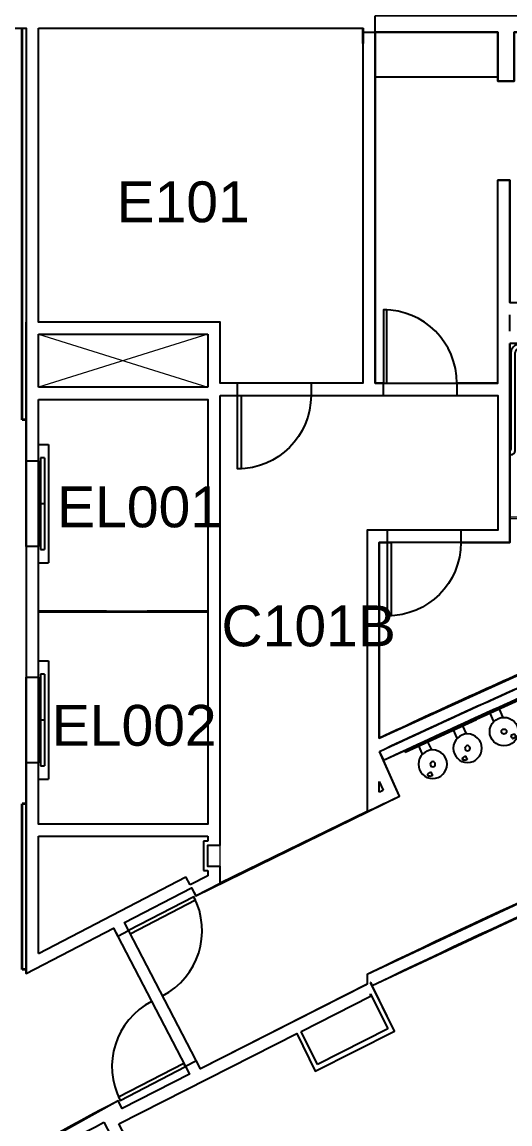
# Model space of a CAD drawing. Header units: inches. Extents: x -60 to 4824, y -1448 to 1233.
# Drawn here: x 1282 to 1521, y -537 to 3 of the extents above; entities that cross this region are included whole.
import ezdxf

# ---------------------------------------------------------------- set-up
doc = ezdxf.new("R2010")
doc.units = ezdxf.units.IN
doc.header["$LTSCALE"] = 96
doc.header["$MEASUREMENT"] = 0
doc.header["$PDMODE"] = 1
doc.header["$PDSIZE"] = -2
for name, color, linetype, lineweight in [('A-Anno-Note', 3, 'Continuous', 25), ('A-ELEV-1', 1, 'Continuous', 5), ('A-EQPM-FIXD', 2, 'Continuous', 13), ('A-FLOR-CASE', 3, 'Continuous', 25), ('A-FLOR-FIXT', 3, 'Continuous', 25), ('A-FLOR-TPTN', 4, 'Continuous', 18), ('A-WALL-INTR', 4, 'Continuous', 35)]:
    doc.layers.add(name, color=color, linetype=linetype, lineweight=lineweight)
for name, color, linetype in [('A-DOOR', 4, 'Continuous'), ('A-FLOR-EVTR', 3, 'Continuous'), ('A-FLOR-EVTR-2', 2, 'Continuous'), ('A-GLAZ', 3, 'Continuous'), ('A-WALL', 5, 'Continuous'), ('POLYGONS', 1, 'Continuous')]:
    doc.layers.add(name, color=color, linetype=linetype)
doc.styles.get("Standard").update_dxf_attribs({"font": 'arial.ttf'})

# ---------------------------------------------------------------- blocks, each defined once
blk = doc.blocks.new('GBP01')
for p, q in [((-55.5, -1), (-55.5, -1.5)), ((-53.3, -1), (-55.5, -1)), ((-53.5, -3.5), (-5.5, -3.5)), ((-53.3, -1.125), (-53.3, -1)), ((-5.5, -1.5), (-52.925, -1.5)), ((-3.5, -5.5), (-3.5, -35.5)), ((-1.5, -35.125), (-1.5, -5.5)), ((-1.5, -37.5), (-1, -37.5)), ((-1, -35.5), (-1.125, -35.5)), ((-1, -37.5), (-1, -35.5))]:
    blk.add_line(p, q)
for centre, radius, start, end in [((-53.5, -1.5), 2, 180.00001, 270.00001), ((-52.925, -1.125), 0.375, 180.00001, 270.00001), ((-5.5, -5.5), 4, 0.00001, 90), ((-5.5, -5.5), 2, 0.00001, 90), ((-1.5, -35.5), 2, 180.00001, 270.00001), ((-1.125, -35.125), 0.375, 180.00001, 270.00001)]:
    blk.add_arc(centre, radius, start, end)
blk.add_point((0, 0))
blk = doc.blocks.new('$ELKAYEDFPBM117C')
at = {"layer": 'A-FLOR-FIXT'}
for p, q in [((-19.25, -1), (-19.25, 0)), ((19.25, -1), (19.25, 0)), ((19.25, -1), (-19.25, -1)), ((-11.88, -5.46), (-11.88, -1)), ((-6.88, -5.46), (-6.88, -1)), ((6.88, -5.46), (6.88, -1)), ((11.88, -5.46), (11.88, -1)), ((-7.02, -16.66), (-7.02, -15.34)), ((-5.68, -15.25), (-6.73, -15.09)), ((11.73, -16.66), (11.73, -15.34)), ((13.07, -15.25), (12.02, -15.09)), ((-5.68, -16.75), (-6.73, -16.91)), ((13.07, -16.75), (12.02, -16.91))]:
    blk.add_line(p, q, dxfattribs=at)
for centre, radius in [((-9.38, -12), 7), ((9.38, -12), 7), ((-9.38, -12), 1.25), ((9.38, -12), 1.25)]:
    blk.add_circle(centre, radius, dxfattribs=at)
for centre, radius, start, end in [((-6.77, -15.34), 0.25, 81.3185, 180), ((-5.68, -16), 0.75, 269.997, 90), ((11.98, -15.34), 0.25, 81.3185, 180), ((13.07, -16), 0.75, 269.997, 90), ((-6.77, -16.66), 0.25, 180, 278.6819), ((11.98, -16.66), 0.25, 180, 278.6819)]:
    blk.add_arc(centre, radius, start, end, dxfattribs=at)
blk = doc.blocks.new('*U414')
at = {"linetype": 'ByBlock', "lineweight": -2}
for p, q in [((0, 0), (0, -6)), ((0, 0), (68, 0)), ((212, 0), (68, 0)), ((0, -6), (30, -6)), ((36, -6), (62, -6)), ((68, -6), (212, -6))]:
    blk.add_line(p, q, dxfattribs=at)
at = {"lineweight": -2}
for p, q in [((0, 0), (0, -6)), ((0, 0), (68, 0)), ((212, 0), (68, 0)), ((0, -6), (30, -6)), ((36, -6), (62, -6)), ((68, -6), (212, -6))]:
    blk.add_line(p, q, dxfattribs=at)
blk = doc.blocks.new('*U333')
at = {"linetype": 'ByBlock', "lineweight": -2}
for p, q in [((278.98, 3), (-6.01, 3)), ((302.98, 3), (284.98, 3)), ((0.01, -3), (298.85, -3))]:
    blk.add_line(p, q, dxfattribs=at)
at = {"lineweight": -2}
for p, q in [((278.98, 3), (-6.01, 3)), ((302.98, 3), (284.98, 3)), ((0.01, -3), (298.85, -3))]:
    blk.add_line(p, q, dxfattribs=at)
blk = doc.blocks.new('*U144')
at = {"linetype": 'ByBlock', "lineweight": -2}
for p, q in [((-6.76, 0), (96.49, 0)), ((96.49, -6), (96.49, 0)), ((3.12, -6), (60.49, -6)), ((66.49, -6), (96.49, -6))]:
    blk.add_line(p, q, dxfattribs=at)
at = {"lineweight": -2}
for p, q in [((-6.76, 0), (96.49, 0)), ((96.49, -6), (96.49, 0)), ((3.12, -6), (60.49, -6)), ((66.49, -6), (96.49, -6))]:
    blk.add_line(p, q, dxfattribs=at)
blk = doc.blocks.new('*U145')
at = {"linetype": 'ByBlock', "lineweight": -2}
for p, q in [((0, 0), (0, -6)), ((64, 0), (0, 0)), ((64, -6), (64, 0)), ((0, -6), (64, -6))]:
    blk.add_line(p, q, dxfattribs=at)
at = {"lineweight": -2}
for p, q in [((0, 0), (0, -6)), ((64, 0), (0, 0)), ((64, -6), (64, 0)), ((0, -6), (64, -6))]:
    blk.add_line(p, q, dxfattribs=at)
blk = doc.blocks.new('*U146')
at = {"linetype": 'ByBlock', "lineweight": -2}
for p, q in [((72, 0), (6, 0)), ((78, 0), (177.5, 0)), ((177.5, -6), (177.5, 0)), ((0, -6), (97.5, -6)), ((103.5, -6), (111.5, -6)), ((117.5, -6), (177.5, -6))]:
    blk.add_line(p, q, dxfattribs=at)
at = {"lineweight": -2}
for p, q in [((72, 0), (6, 0)), ((78, 0), (177.5, 0)), ((177.5, -6), (177.5, 0)), ((0, -6), (97.5, -6)), ((103.5, -6), (111.5, -6)), ((117.5, -6), (177.5, -6))]:
    blk.add_line(p, q, dxfattribs=at)
blk = doc.blocks.new('*U149')
at = {"linetype": 'ByBlock', "lineweight": -2, "extrusion": (0, 0, -1)}
blk.add_arc((0, 3634.04), 3634.04, 268.38102, 269.9527, dxfattribs=at)
at = {"lineweight": -2, "extrusion": (0, 0, -1)}
blk.add_arc((0, 3634.04), 3634.04, 268.38102, 269.9527, dxfattribs=at)
at = {"linetype": 'ByBlock', "lineweight": -2}
blk.add_arc((0, 3634.04), 3640.04, 270.0477, 271.57602, dxfattribs=at)
at = {"lineweight": -2}
blk.add_arc((0, 3634.04), 3640.04, 270.0477, 271.57602, dxfattribs=at)
blk = doc.blocks.new('*U150')
at = {"linetype": 'ByBlock', "lineweight": -2}
for p, q in [((89, 0), (6, 0)), ((6, -6), (89, -6))]:
    blk.add_line(p, q, dxfattribs=at)
at = {"lineweight": -2}
for p, q in [((89, 0), (6, 0)), ((6, -6), (89, -6))]:
    blk.add_line(p, q, dxfattribs=at)
blk = doc.blocks.new('*U151')
at = {"linetype": 'ByBlock', "lineweight": -2}
for p, q in [((18, 0), (-6, 0)), ((18, -6), (18, 0)), ((54, 0), (54, -6)), ((58, 0), (54, 0)), ((0, -6), (18, -6)), ((54, -6), (64, -6))]:
    blk.add_line(p, q, dxfattribs=at)
at = {"lineweight": -2}
for p, q in [((18, 0), (-6, 0)), ((18, -6), (18, 0)), ((54, 0), (54, -6)), ((58, 0), (54, 0)), ((0, -6), (18, -6)), ((54, -6), (64, -6))]:
    blk.add_line(p, q, dxfattribs=at)
blk = doc.blocks.new('*U152')
at = {"linetype": 'ByBlock', "lineweight": -2}
for p, q in [((137.87, 0), (0, 0)), ((9.48, -6), (14.79, -6)), ((35.94, -6), (131.87, -6))]:
    blk.add_line(p, q, dxfattribs=at)
at = {"lineweight": -2}
for p, q in [((137.87, 0), (0, 0)), ((9.48, -6), (14.79, -6)), ((35.94, -6), (131.87, -6))]:
    blk.add_line(p, q, dxfattribs=at)
blk = doc.blocks.new('*U153')
at = {"linetype": 'ByBlock', "lineweight": -2}
for p, q in [((0, 0), (0, -8)), ((24, 0), (0, 0)), ((0, -8), (24, -8))]:
    blk.add_line(p, q, dxfattribs=at)
at = {"lineweight": -2}
for p, q in [((0, 0), (0, -8)), ((24, 0), (0, 0)), ((0, -8), (24, -8))]:
    blk.add_line(p, q, dxfattribs=at)
blk = doc.blocks.new('*U157')
at = {"linetype": 'ByBlock', "lineweight": -2}
for p, q in [((180, 0), (6, 0)), ((6, -6), (186, -6))]:
    blk.add_line(p, q, dxfattribs=at)
at = {"lineweight": -2}
for p, q in [((180, 0), (6, 0)), ((6, -6), (186, -6))]:
    blk.add_line(p, q, dxfattribs=at)
blk = doc.blocks.new('*U177')
at = {"linetype": 'ByBlock', "lineweight": -2}
blk.add_line((0, 0), (0, -6), dxfattribs=at)
at = {"lineweight": -2}
blk.add_line((0, 0), (0, -6), dxfattribs=at)
at = {"linetype": 'ByBlock', "lineweight": -2, "extrusion": (0, 0, -1)}
for start, end in [(269.95484, 270), (269.74572, 269.95484)]:
    blk.add_arc((0, 3972), 3972, start, end, dxfattribs=at)
at = {"lineweight": -2, "extrusion": (0, 0, -1)}
for start, end in [(269.95484, 270), (269.74572, 269.95484)]:
    blk.add_arc((0, 3972), 3972, start, end, dxfattribs=at)
at = {"linetype": 'ByBlock', "lineweight": -2}
for start, end in [(270, 270.00012), (270.08656, 270.11766)]:
    blk.add_arc((0, 3972), 3978, start, end, dxfattribs=at)
at = {"lineweight": -2}
for start, end in [(270, 270.00012), (270.08656, 270.11766)]:
    blk.add_arc((0, 3972), 3978, start, end, dxfattribs=at)
blk = doc.blocks.new('*U390')
at = {"linetype": 'ByBlock', "lineweight": -2}
for p, q in [((20, 0), (0, 0)), ((20, -6), (20, 0)), ((56, 0), (56, -6)), ((91.44, 0), (56, 0)), ((91.44, -6), (91.44, 0)), ((127.44, 0), (127.44, -6)), ((136, 0), (127.44, 0)), ((0, -6), (20, -6)), ((56, -6), (60, -6)), ((66, -6), (91.44, -6)), ((127.44, -6), (136, -6))]:
    blk.add_line(p, q, dxfattribs=at)
at = {"lineweight": -2}
for p, q in [((20, 0), (0, 0)), ((20, -6), (20, 0)), ((56, 0), (56, -6)), ((91.44, 0), (56, 0)), ((91.44, -6), (91.44, 0)), ((127.44, 0), (127.44, -6)), ((136, 0), (127.44, 0)), ((0, -6), (20, -6)), ((56, -6), (60, -6)), ((66, -6), (91.44, -6)), ((127.44, -6), (136, -6))]:
    blk.add_line(p, q, dxfattribs=at)
blk = doc.blocks.new('*U391')
at = {"linetype": 'ByBlock', "lineweight": -2}
for p, q in [((89, 6), (6, 6)), ((0, 0), (89, 0))]:
    blk.add_line(p, q, dxfattribs=at)
at = {"lineweight": -2}
for p, q in [((89, 6), (6, 6)), ((0, 0), (89, 0))]:
    blk.add_line(p, q, dxfattribs=at)
blk = doc.blocks.new('*U392')
at = {"linetype": 'ByBlock', "lineweight": -2}
for p, q in [((83, 0), (0, 0)), ((0, -6), (83, -6))]:
    blk.add_line(p, q, dxfattribs=at)
at = {"lineweight": -2}
for p, q in [((83, 0), (0, 0)), ((0, -6), (83, -6))]:
    blk.add_line(p, q, dxfattribs=at)
blk = doc.blocks.new('*U393')
at = {"linetype": 'ByBlock', "lineweight": -2}
for p, q in [((30, 0), (0, 0)), ((256.35, 0), (36, 0)), ((6, -6), (32, -6)), ((38, -6), (246, -6)), ((252, -6), (254.35, -6))]:
    blk.add_line(p, q, dxfattribs=at)
at = {"lineweight": -2}
for p, q in [((30, 0), (0, 0)), ((256.35, 0), (36, 0)), ((6, -6), (32, -6)), ((38, -6), (246, -6)), ((252, -6), (254.35, -6))]:
    blk.add_line(p, q, dxfattribs=at)
blk = doc.blocks.new('*U449')
at = {"linetype": 'ByBlock', "lineweight": -2}
for p, q in [((38.59, 1.25), (0.01, 1.25)), ((-2.51, -1.25), (41.06, -1.25))]:
    blk.add_line(p, q, dxfattribs=at)
at = {"lineweight": -2}
for p, q in [((38.59, 1.25), (0.01, 1.25)), ((-2.51, -1.25), (41.06, -1.25))]:
    blk.add_line(p, q, dxfattribs=at)
blk = doc.blocks.new('*U450')
at = {"linetype": 'ByBlock', "lineweight": -2}
for p, q in [((24.06, 0), (6, 0)), ((6.02, -2.5), (26.58, -2.5))]:
    blk.add_line(p, q, dxfattribs=at)
at = {"lineweight": -2}
for p, q in [((24.06, 0), (6, 0)), ((6.02, -2.5), (26.58, -2.5))]:
    blk.add_line(p, q, dxfattribs=at)
blk = doc.blocks.new('*U465')
at = {"linetype": 'ByBlock', "lineweight": -2}
for p, q in [((159, 0), (0, 0)), ((167, 0), (165, 0))]:
    blk.add_line(p, q, dxfattribs=at)
at = {"lineweight": -2}
for p, q in [((159, 0), (0, 0)), ((167, 0), (165, 0))]:
    blk.add_line(p, q, dxfattribs=at)
blk = doc.blocks.new('*U466')
at = {"linetype": 'ByBlock', "lineweight": -2}
for p, q in [((186, 0), (0, 0)), ((260, 0), (194, 0)), ((260, -2), (260, 0)), ((0, -8), (49, -8)), ((55, -8), (254, -8))]:
    blk.add_line(p, q, dxfattribs=at)
at = {"lineweight": -2}
for p, q in [((186, 0), (0, 0)), ((260, 0), (194, 0)), ((260, -2), (260, 0)), ((0, -8), (49, -8)), ((55, -8), (254, -8))]:
    blk.add_line(p, q, dxfattribs=at)
blk = doc.blocks.new('*U57')
at = {"linetype": 'ByBlock', "lineweight": -2}
for p, q in [((10.74, 3), (5.94, 3)), ((6.06, -3), (24.01, -3))]:
    blk.add_line(p, q, dxfattribs=at)
at = {"lineweight": -2}
for p, q in [((10.74, 3), (5.94, 3)), ((6.06, -3), (24.01, -3))]:
    blk.add_line(p, q, dxfattribs=at)
blk = doc.blocks.new('*U81')
at = {"linetype": 'ByBlock', "lineweight": -2}
for p, q in [((4.25, 0), (0, 0)), ((4.25, -6), (4.25, 0)), ((76.21, 0), (76.21, -6)), ((80.71, 0), (76.21, 0)), ((-0.06, -6), (4.25, -6)), ((76.21, -6), (80.71, -6))]:
    blk.add_line(p, q, dxfattribs=at)
at = {"lineweight": -2}
for p, q in [((4.25, 0), (0, 0)), ((4.25, -6), (4.25, 0)), ((76.21, 0), (76.21, -6)), ((80.71, 0), (76.21, 0)), ((-0.06, -6), (4.25, -6)), ((76.21, -6), (80.71, -6))]:
    blk.add_line(p, q, dxfattribs=at)
blk = doc.blocks.new('*U82')
at = {"linetype": 'ByBlock', "lineweight": -2}
for p, q in [((0, -1.75), (0, -6)), ((163.88, -2.56), (165.13, -2.5))]:
    blk.add_line(p, q, dxfattribs=at)
at = {"lineweight": -2}
for p, q in [((0, -1.75), (0, -6)), ((163.88, -2.56), (165.13, -2.5))]:
    blk.add_line(p, q, dxfattribs=at)
at = {"linetype": 'ByBlock', "lineweight": -2, "extrusion": (0, 0, -1)}
blk.add_arc((0, 3894), 3894, 267.61002, 269.83829, dxfattribs=at)
at = {"lineweight": -2, "extrusion": (0, 0, -1)}
blk.add_arc((0, 3894), 3894, 267.61002, 269.83829, dxfattribs=at)
at = {"linetype": 'ByBlock', "lineweight": -2}
blk.add_arc((0, 3894), 3900, 270, 272.40837, dxfattribs=at)
at = {"lineweight": -2}
blk.add_arc((0, 3894), 3900, 270, 272.40837, dxfattribs=at)
blk = doc.blocks.new('*U83')
at = {"linetype": 'ByBlock', "lineweight": -2}
for p, q in [((133.99, 0), (43, 0)), ((37, 0), (-0.01, 0)), ((133.44, -6), (133.94, -5.02)), ((-4.91, -6), (92.86, -6)), ((95.36, -6), (133.44, -6))]:
    blk.add_line(p, q, dxfattribs=at)
at = {"lineweight": -2}
for p, q in [((133.99, 0), (43, 0)), ((37, 0), (-0.01, 0)), ((133.44, -6), (133.94, -5.02)), ((-4.91, -6), (92.86, -6)), ((95.36, -6), (133.44, -6))]:
    blk.add_line(p, q, dxfattribs=at)
blk = doc.blocks.new('*U84')
at = {"linetype": 'ByBlock', "lineweight": -2}
for p, q in [((6.76, 0), (88.12, 0)), ((88.12, -4.5), (88.12, 0)), ((-3.12, -6), (45.12, -6)), ((51.12, -6), (88.12, -6))]:
    blk.add_line(p, q, dxfattribs=at)
at = {"lineweight": -2}
for p, q in [((6.76, 0), (88.12, 0)), ((88.12, -4.5), (88.12, 0)), ((-3.12, -6), (45.12, -6)), ((51.12, -6), (88.12, -6))]:
    blk.add_line(p, q, dxfattribs=at)
blk = doc.blocks.new('*U85')
at = {"linetype": 'ByBlock', "lineweight": -2}
for p, q in [((9.82, 0), (0, 0)), ((0, -1.5), (0, -6)), ((0, -6), (13.47, -6))]:
    blk.add_line(p, q, dxfattribs=at)
at = {"lineweight": -2}
for p, q in [((9.82, 0), (0, 0)), ((0, -1.5), (0, -6)), ((0, -6), (13.47, -6))]:
    blk.add_line(p, q, dxfattribs=at)
blk = doc.blocks.new('*U86')
at = {"linetype": 'ByBlock', "lineweight": -2}
for p, q in [((10.5, 0), (0, 0)), ((-2, -2), (12.5, -2))]:
    blk.add_line(p, q, dxfattribs=at)
at = {"lineweight": -2}
for p, q in [((10.5, 0), (0, 0)), ((-2, -2), (12.5, -2))]:
    blk.add_line(p, q, dxfattribs=at)
blk = doc.blocks.new('*U87')
at = {"linetype": 'ByBlock', "lineweight": -2}
for p, q in [((0.04, 2), (-2, 2)), ((0, 0), (6.04, 0))]:
    blk.add_line(p, q, dxfattribs=at)
at = {"lineweight": -2}
for p, q in [((0.04, 2), (-2, 2)), ((0, 0), (6.04, 0))]:
    blk.add_line(p, q, dxfattribs=at)
blk = doc.blocks.new('*U88')
at = {"linetype": 'ByBlock', "lineweight": -2}
for p, q in [((6.04, 0), (0, 0)), ((-2, -2), (0.04, -2))]:
    blk.add_line(p, q, dxfattribs=at)
at = {"lineweight": -2}
for p, q in [((6.04, 0), (0, 0)), ((-2, -2), (0.04, -2))]:
    blk.add_line(p, q, dxfattribs=at)
blk = doc.blocks.new('*U89')
at = {"linetype": 'ByBlock', "lineweight": -2}
for p, q in [((8.15, 0), (0, 0)), ((2, -6), (4.5, -6))]:
    blk.add_line(p, q, dxfattribs=at)
at = {"lineweight": -2}
for p, q in [((8.15, 0), (0, 0)), ((2, -6), (4.5, -6))]:
    blk.add_line(p, q, dxfattribs=at)
blk = doc.blocks.new('*U90')
at = {"linetype": 'ByBlock', "lineweight": -2}
for p, q in [((26.57, 0), (0, 0)), ((0, 0), (0, -0.19)), ((0, -1.92), (0, -2.5)), ((0, -2.5), (0.02, -2.5)), ((5.04, -2.5), (24.09, -2.5))]:
    blk.add_line(p, q, dxfattribs=at)
at = {"lineweight": -2}
for p, q in [((26.57, 0), (0, 0)), ((0, 0), (0, -0.19)), ((0, -1.92), (0, -2.5)), ((0, -2.5), (0.02, -2.5)), ((5.04, -2.5), (24.09, -2.5))]:
    blk.add_line(p, q, dxfattribs=at)
blk = doc.blocks.new('*U99')
at = {"linetype": 'ByBlock', "lineweight": -2}
for p, q in [((276.25, 9.79), (273.57, 9.6)), ((276.39, 8.05), (276.25, 9.79)), ((276.59, 8.07), (276.39, 8.05)), ((276.54, 3.8), (278.31, 8.21)), ((0, 0), (0, -6)), ((16.19, -5.97), (16.14, 0.03)), ((52.14, 0.35), (52.19, -5.65)), ((273.99, 3.62), (276.54, 3.8))]:
    blk.add_line(p, q, dxfattribs=at)
at = {"lineweight": -2}
for p, q in [((276.25, 9.79), (273.57, 9.6)), ((276.39, 8.05), (276.25, 9.79)), ((276.59, 8.07), (276.39, 8.05)), ((276.54, 3.8), (278.31, 8.21)), ((0, 0), (0, -6)), ((16.19, -5.97), (16.14, 0.03)), ((52.14, 0.35), (52.19, -5.65)), ((273.99, 3.62), (276.54, 3.8))]:
    blk.add_line(p, q, dxfattribs=at)
at = {"linetype": 'ByBlock', "lineweight": -2, "extrusion": (0, 0, -1)}
for start, end in [(265.97903, 269.23427), (269.76297, 270)]:
    blk.add_arc((0, 3901.35), 3901.35, start, end, dxfattribs=at)
at = {"lineweight": -2, "extrusion": (0, 0, -1)}
for start, end in [(265.97903, 269.23427), (269.76297, 270)]:
    blk.add_arc((0, 3901.35), 3901.35, start, end, dxfattribs=at)
at = {"linetype": 'ByBlock', "lineweight": -2}
for start, end in [(270.76533, 274.02097), (270, 270.23744)]:
    blk.add_arc((0, 3901.35), 3907.35, start, end, dxfattribs=at)
at = {"lineweight": -2}
for start, end in [(270.76533, 274.02097), (270, 270.23744)]:
    blk.add_arc((0, 3901.35), 3907.35, start, end, dxfattribs=at)
blk = doc.blocks.new('*U100')
at = {"linetype": 'ByBlock', "lineweight": -2}
for p, q in [((0, 0), (0, -4.62)), ((99.75, -3.26), (99.63, 1.37))]:
    blk.add_line(p, q, dxfattribs=at)
at = {"lineweight": -2}
for p, q in [((0, 0), (0, -4.62)), ((99.75, -3.26), (99.63, 1.37))]:
    blk.add_line(p, q, dxfattribs=at)
at = {"linetype": 'ByBlock', "lineweight": -2, "extrusion": (0, 0, -1)}
blk.add_arc((0, 3628.04), 3628.04, 268.42643, 270, dxfattribs=at)
at = {"lineweight": -2, "extrusion": (0, 0, -1)}
blk.add_arc((0, 3628.04), 3628.04, 268.42643, 270, dxfattribs=at)
at = {"linetype": 'ByBlock', "lineweight": -2}
blk.add_arc((0, 3628.04), 3632.66, 270, 271.57357, dxfattribs=at)
at = {"lineweight": -2}
blk.add_arc((0, 3628.04), 3632.66, 270, 271.57357, dxfattribs=at)

msp = doc.modelspace()

# ---------------------------------------------------------------- linework, layer by layer
at = {"layer": 'A-DOOR', "linetype": 'ByBlock', "lineweight": -2}
for points in [[(1459, -174), (1460.75, -174), (1460.75, -138), (1459, -138)], [(1387.56, -180), (1389.31, -180), (1389.31, -216), (1387.56, -216)], [(1461, -252), (1462.75, -252), (1462.75, -288), (1461, -288)], [(1334.21, -442.25), (1335.02, -443.8), (1366.97, -427.21), (1366.16, -425.66)], [(1362.05, -508.88), (1361.24, -507.33), (1329.29, -523.92), (1330.1, -525.47)]]:
    msp.add_lwpolyline(points, close=True, dxfattribs=at)
for centre, start, end in [((1459, -174), 0, 90), ((1334.21, -442.25), 297.4394, 27.4394), ((1362.05, -508.88), 117.4394, 207.4394)]:
    msp.add_arc(centre, 36, start, end, dxfattribs=at)
at = {"layer": 'A-DOOR', "linetype": 'ByBlock', "lineweight": -2, "extrusion": (0, 0, -1)}
for centre in [(-1387.56, -180), (-1461, -252)]:
    msp.add_arc(centre, 36, 180, 270, dxfattribs=at)
at = {"layer": 'A-ELEV-1'}
for points in [[(1373, -150), (1290, -176)], [(1290, -150), (1373, -176)]]:
    msp.add_lwpolyline(points, dxfattribs=at)
at = {"layer": 'A-EQPM-FIXD'}
msp.add_line((1378.96, -400.35), (1378.96, -410.85), dxfattribs=at)
at = {"layer": 'A-FLOR-CASE'}
msp.add_lwpolyline([(1515, -24), (1455, -24)], dxfattribs=at)
at = {"layer": 'A-FLOR-EVTR'}
for p, q in [((1290, -204), (1295, -204)), ((1295, -204), (1295, -262)), ((1291, -210.5), (1291, -255.5)), ((1293, -210.5), (1291, -210.5)), ((1293, -210.5), (1293, -255.5)), ((1291, -233), (1293, -233)), ((1291, -255.5), (1293, -255.5)), ((1290, -262), (1295, -262)), ((1290, -310), (1295, -310)), ((1295, -310), (1295, -368)), ((1291, -316.5), (1291, -361.5)), ((1293, -316.5), (1291, -316.5)), ((1293, -316.5), (1293, -361.5)), ((1291, -339), (1293, -339)), ((1291, -361.5), (1293, -361.5)), ((1290, -368), (1295, -368))]:
    msp.add_line(p, q, dxfattribs=at)
for points in [[(1284, -254), (1284, -212)], [(1290, -212), (1290, -254)], [(1284, -360), (1284, -318)], [(1290, -318), (1290, -360)]]:
    msp.add_lwpolyline(points, dxfattribs=at)
at = {"layer": 'A-FLOR-EVTR-2'}
for p, q in [((1323.37, -285.75), (1290, -285.75)), ((1373, -285.75), (1343.37, -285.75)), ((1323.37, -286.25), (1290, -286.25)), ((1373, -286.25), (1343.37, -286.25))]:
    msp.add_line(p, q, dxfattribs=at)
at = {"layer": 'A-FLOR-TPTN'}
msp.add_lwpolyline([(1521, -239.5), (1543, -239.5), (1543, -240.5), (1521, -240.5)], dxfattribs=at)
at = {"layer": 'A-GLAZ'}
msp.add_arc((3154.56, -3972), 3558, 87.0644, 122.41203, dxfattribs=at)
at = {"layer": 'A-WALL-INTR'}
msp.add_line((1449, 0), (1449, -7.5), dxfattribs=at)
for points in [[(1282, -192), (1282, 0)], [(1284, -192), (1282, -192)], [(1284, -380.07), (1282, -380.07)], [(1282, -461.25), (1282, -380.07)], [(1284, -461.25), (1282, -461.25)]]:
    msp.add_lwpolyline(points, dxfattribs=at)
at = {"layer": 'POLYGONS', "elevation": 0}
for points in [[(551, 0), (1284, 0), (1284, -463.25), (1326.81, -441.02), (1364.01, -512.65), (1331, -529.4), (1329.01, -525.65), (1184.72, -606.03), (1196.82, -626.76), (1145.08, -657.58), (1095.73, -688.01), (1044.55, -720.66), (1019.75, -736.89), (1001.48, -749.02), (988.02, -729.14), (966.45, -743.66), (855.93, -821.43)], [(1962.36, -258.71), (1832.39, -302.97), (1704.06, -351.77), (1655.74, -371.51), (1553.87, -415.62), (1451, -463.74), (1451, -468.49), (1369.36, -509.94), (1332.14, -438.25), (1364.97, -421.2), (1367.05, -425.2), (1466.94, -376.35), (1458.99, -358.74), (1549.69, -317.49), (1559.6, -339.8), (1636.94, -306.93), (1712.15, -276.79), (1736.42, -267.44), (1940.41, -195.93)]]:
    msp.add_lwpolyline(points, dxfattribs=at)
for points in [[(1290, 0), (1449, 0), (1449, -174), (1379, -174), (1379, -144), (1290, -144)], [(1905, 0), (1757, 0), (1757, -26), (1709, -26), (1709, -2), (1523, -2), (1523, -26), (1515, -26), (1515, -2), (1455, -2), (1455, -174), (1515, -174), (1515, -74.5), (1521, -74.5), (1521, -134.5), (1905, -134.5)], [(1521, -154.5), (1521, -252), (1457, -252), (1457, -347.94), (1550.85, -305.27), (1562.16, -330.77), (1706.41, -271.24), (1696.74, -249.44), (1725.96, -236.63), (1736.82, -260.87), (1782.25, -243.89), (1776.75, -228.86), (1784.26, -226.11), (1789.76, -241.15), (1893, -205.12), (1893, -154.5)], [(1290, -182), (1373, -182), (1373, -286.25), (1290, -286.25)], [(1379, -180), (1515, -180), (1515, -246), (1451, -246), (1451, -383.87), (1379, -418.99), (1379, -410.85), (1372.96, -410.85), (1372.96, -400.35), (1379, -400.35)], [(1290, -285.75), (1373, -285.75), (1373, -390), (1290, -390)], [(1329.35, -536.97), (1416.53, -492.73), (1425.66, -511.14), (1464.52, -491.44), (1453.5, -469.19), (1556.32, -421.1), (1658.02, -377.05), (1695.04, -361.87), (1817.56, -665.59), (1759.82, -689.53), (1704.93, -713.4), (1648.63, -739.03), (1596.38, -763.89), (1553.09, -784.71), (1542.23, -763.31), (1519.35, -774.9), (1530.19, -796.31), (1490.79, -816.65), (1479.63, -795.53), (1468.76, -801.3)]]:
    msp.add_lwpolyline(points, close=True, dxfattribs=at)
at = {"layer": 'POLYGONS'}
msp.add_lwpolyline([(3565.14, -437.77, 0.228247), (646.6, -1448.21)], format="xyb", dxfattribs=at)

# ---------------------------------------------------------------- block references
at = {"layer": 'A-FLOR-FIXT'}
for name, p, rotation in [('GBP01', (1520, -153.5), 90), ('$ELKAYEDFPBM117C', (1521.72, -329.93), 24.19974168111988)]:
    msp.add_blockref(name, p, dxfattribs=dict(at, rotation=rotation))
at = {"layer": 'A-FLOR-FIXT', "xscale": -1, "rotation": 24.69979874280871}
msp.add_blockref('$ELKAYEDFPBM117C', (1486.68, -345.86), dxfattribs=at)
at = {"layer": 'A-WALL'}
for name, p, rotation in [('*U465', (1449, 0), 180), ('*U157', (1449, -180), 90), ('*U466', (1709, -2), 179.9999999999943), ('*U414', (1284, -212), 90), ('*U153', (1515, -26), 90), ('*U146', (1515, -252), 90), ('*U391', (1379, -144), 180), ('*U393', (1379, -144), 270), ('*U392', (1373, -182), 180), ('*U390', (1515, -180), 179.9999999999902), ('*U151', (1515, -252), 180), ('*U152', (1451, -383.87), 90), ('*U145', (1284, -318), 90.00000471628645), ('*U149', (1550.57, -312.05), 203.6265044783763), ('*U100', (1549.69, -317.49), 203.673399951884), ('*U99', (1706.28, -357.34), 201.8393246963521), ('*U57', (1464.11, -377.68), 113.9862970139278), ('*U144', (1284, -456.49), 89.99999749000762), ('*U177', (1466.94, -376.35), 205.1429616544272), ('*U150', (1379, -396), 180.0000001225144), ('*U86', (1372.96, -400.35), 270), ('*U85', (1364.28, -419.87), 27.43943564564798), ('*U88', (1372.96, -410.85), 1.643099992881504e-08), ('*U89', (1379, -410.85), 270), ('*U84', (1284, -456.49), 27.43943564564798), ('*U81', (1364.01, -512.65), 117.4394356456422), ('*U83', (1331.01, -529.4), 26.90507344173572), ('*U90', (1452.72, -467.63), 296.3670444215001), ('*U449', (1427.33, -508.89), 26.88362242401775), ('*U450', (1416.1, -486.22), 296.3670444215001), ('*U82', (1331.82, -530.95), 207.9103736518646), ('*U333', (1466.11, -802.7), 117.8072370263516)]:
    msp.add_blockref(name, p, dxfattribs=dict(at, rotation=rotation))
msp.add_blockref('*U87', (1372.96, -400.35), dxfattribs=at)

# ---------------------------------------------------------------- texts
at = {"layer": 'A-Anno-Note', "char_height": 20, "attachment_point": 1}
for s, insert in [('{\\fArial|b0|i0|c0|p34;E101}', (1328.29, -75.1)), ('{\\fArial|b0|i0|c0|p34;EL001}', (1299.17, -224.58)), ('{\\fArial|b0|i0|c0|p34;C101B}', (1379.7, -282.91)), ('{\\fArial|b0|i0|c0|p34;EL002}', (1296.56, -331.64))]:
    msp.add_mtext(s, dxfattribs=dict(at, insert=insert))

doc.saveas('drawing.dxf')
